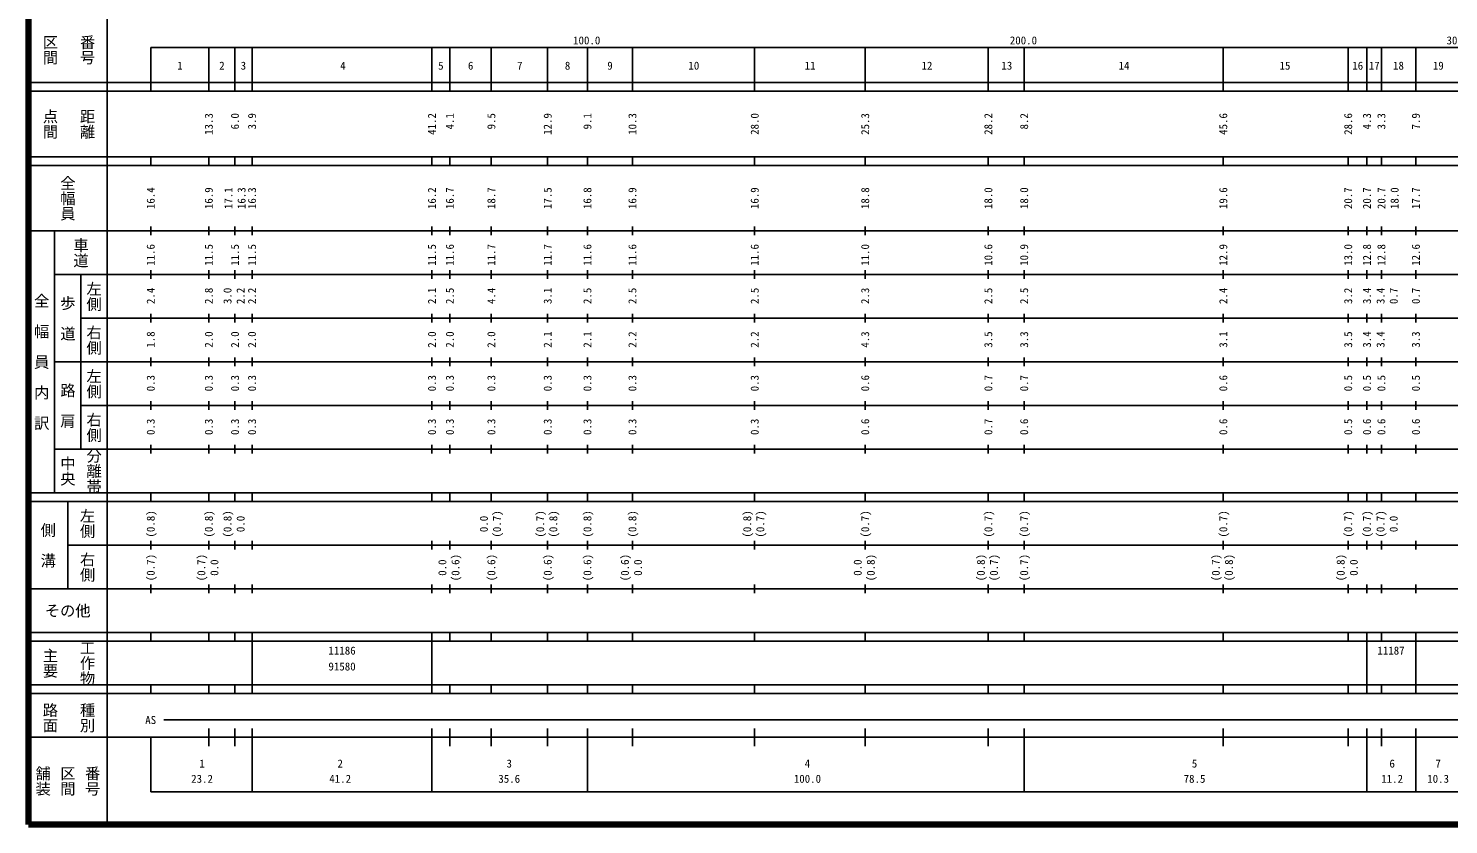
# Model space of a CAD drawing. Units: millimetres on the paper, enlarged 1000 times. Extents: x 40000 to 680000, y 20000 to 380000.
# Drawn here: x 40000 to 365201, y 20000 to 202409 of the extents above; entities that cross this region are included whole.
import ezdxf
from ezdxf.enums import TextEntityAlignment as Align

# ---------------------------------------------------------------- set-up
doc = ezdxf.new("R2010")
doc.units = ezdxf.units.MM
doc.header["$LTSCALE"] = 1000
doc.layers.add('M-TTL', color=2, linetype='Continuous', lineweight=140)
doc.layers.add('M-TTL-BAND', color=7, linetype='Continuous', lineweight=25)
doc.styles.add('@ＭＳ ゴシック', font='')
doc.styles.add('ＭＳ ゴシック', font='')
doc.styles.get('@ＭＳ ゴシック').set_extended_font_data('@MS Gothic')
doc.styles.get('ＭＳ ゴシック').set_extended_font_data('MS Gothic')

msp = doc.modelspace()

# ---------------------------------------------------------------- linework, layer by layer
at = {"layer": 'M-TTL'}
for p, q in [((40000, 380000), (40000, 20000)), ((40000, 20000), (680000, 20000))]:
    msp.add_line(p, q, dxfattribs=at)
at = {"layer": 'M-TTL-BAND'}
for p, q in [((58000, 370000), (58000, 20000)), ((68000, 198000), (579000, 198000)), ((68000, 198000), (68000, 188000)), ((81300, 188000), (81300, 198000)), ((87300, 188000), (87300, 198000)), ((91200, 188000), (91200, 198000)), ((132400, 188000), (132400, 198000)), ((136500, 188000), (136500, 198000)), ((146000, 188000), (146000, 198000)), ((158900, 188000), (158900, 198000)), ((168000, 188000), (168000, 198000)), ((178300, 188000), (178300, 198000)), ((206300, 188000), (206300, 198000)), ((231600, 188000), (231600, 198000)), ((259800, 188000), (259800, 198000)), ((268000, 188000), (268000, 198000)), ((313600, 188000), (313600, 198000)), ((342200, 188000), (342200, 198000)), ((346500, 188000), (346500, 198000)), ((349800, 188000), (349800, 198000)), ((357700, 188000), (357700, 198000)), ((40000, 190000), (579000, 190000)), ((40000, 188000), (579000, 188000)), ((40000, 173000), (579000, 173000)), ((68000, 171000), (68000, 173000)), ((81300, 171000), (81300, 173000)), ((87300, 171000), (87300, 173000)), ((91200, 171000), (91200, 173000)), ((132400, 171000), (132400, 173000)), ((136500, 171000), (136500, 173000)), ((146000, 171000), (146000, 173000)), ((158900, 171000), (158900, 173000)), ((168000, 171000), (168000, 173000)), ((178300, 171000), (178300, 173000)), ((206300, 171000), (206300, 173000)), ((231600, 171000), (231600, 173000)), ((259800, 171000), (259800, 173000)), ((268000, 171000), (268000, 173000)), ((313600, 171000), (313600, 173000)), ((342200, 171000), (342200, 173000)), ((346500, 171000), (346500, 173000)), ((349800, 171000), (349800, 173000)), ((357700, 171000), (357700, 173000)), ((40000, 171000), (579000, 171000)), ((68000, 155000), (68000, 157000)), ((81300, 155000), (81300, 157000)), ((87300, 155000), (87300, 157000)), ((91200, 155000), (91200, 157000)), ((132400, 155000), (132400, 157000)), ((136500, 155000), (136500, 157000)), ((146000, 155000), (146000, 157000)), ((158900, 155000), (158900, 157000)), ((168000, 155000), (168000, 157000)), ((178300, 155000), (178300, 157000)), ((206300, 155000), (206300, 157000)), ((231600, 155000), (231600, 157000)), ((259800, 155000), (259800, 157000)), ((268000, 155000), (268000, 157000)), ((313600, 155000), (313600, 157000)), ((342200, 155000), (342200, 157000)), ((346500, 155000), (346500, 157000)), ((349800, 155000), (349800, 157000)), ((357700, 155000), (357700, 157000)), ((40000, 156000), (579000, 156000)), ((46000, 96000), (46000, 156000)), ((68000, 145000), (68000, 147000)), ((81300, 145000), (81300, 147000)), ((87300, 145000), (87300, 147000)), ((91200, 145000), (91200, 147000)), ((132400, 145000), (132400, 147000)), ((136500, 145000), (136500, 147000)), ((146000, 145000), (146000, 147000)), ((158900, 145000), (158900, 147000)), ((168000, 145000), (168000, 147000)), ((178300, 145000), (178300, 147000)), ((206300, 145000), (206300, 147000)), ((231600, 145000), (231600, 147000)), ((259800, 145000), (259800, 147000)), ((268000, 145000), (268000, 147000)), ((313600, 145000), (313600, 147000)), ((342200, 145000), (342200, 147000)), ((346500, 145000), (346500, 147000)), ((349800, 145000), (349800, 147000)), ((357700, 145000), (357700, 147000)), ((46000, 146000), (579000, 146000)), ((52000, 146000), (52000, 106000)), ((68000, 135000), (68000, 137000)), ((81300, 135000), (81300, 137000)), ((87300, 135000), (87300, 137000)), ((91200, 135000), (91200, 137000)), ((132400, 135000), (132400, 137000)), ((136500, 135000), (136500, 137000)), ((146000, 135000), (146000, 137000)), ((158900, 135000), (158900, 137000)), ((168000, 135000), (168000, 137000)), ((178300, 135000), (178300, 137000)), ((206300, 135000), (206300, 137000)), ((231600, 135000), (231600, 137000)), ((259800, 135000), (259800, 137000)), ((268000, 135000), (268000, 137000)), ((313600, 135000), (313600, 137000)), ((342200, 135000), (342200, 137000)), ((346500, 135000), (346500, 137000)), ((349800, 135000), (349800, 137000)), ((357700, 135000), (357700, 137000)), ((52000, 136000), (579000, 136000)), ((68000, 125000), (68000, 127000)), ((81300, 125000), (81300, 127000)), ((87300, 125000), (87300, 127000)), ((91200, 125000), (91200, 127000)), ((132400, 125000), (132400, 127000)), ((136500, 125000), (136500, 127000)), ((146000, 125000), (146000, 127000)), ((158900, 125000), (158900, 127000)), ((168000, 125000), (168000, 127000)), ((178300, 125000), (178300, 127000)), ((206300, 125000), (206300, 127000)), ((231600, 125000), (231600, 127000)), ((259800, 125000), (259800, 127000)), ((268000, 125000), (268000, 127000)), ((313600, 125000), (313600, 127000)), ((342200, 125000), (342200, 127000)), ((346500, 125000), (346500, 127000)), ((349800, 125000), (349800, 127000)), ((357700, 125000), (357700, 127000)), ((46000, 126000), (579000, 126000)), ((52000, 116000), (579000, 116000)), ((68000, 115000), (68000, 117000)), ((81300, 115000), (81300, 117000)), ((87300, 115000), (87300, 117000)), ((91200, 115000), (91200, 117000)), ((132400, 115000), (132400, 117000)), ((136500, 115000), (136500, 117000)), ((146000, 115000), (146000, 117000)), ((158900, 115000), (158900, 117000)), ((168000, 115000), (168000, 117000)), ((178300, 115000), (178300, 117000)), ((206300, 115000), (206300, 117000)), ((231600, 115000), (231600, 117000)), ((259800, 115000), (259800, 117000)), ((268000, 115000), (268000, 117000)), ((313600, 115000), (313600, 117000)), ((342200, 115000), (342200, 117000)), ((346500, 115000), (346500, 117000)), ((349800, 115000), (349800, 117000)), ((357700, 115000), (357700, 117000)), ((46000, 106000), (579000, 106000)), ((68000, 105000), (68000, 107000)), ((81300, 105000), (81300, 107000)), ((87300, 105000), (87300, 107000)), ((91200, 105000), (91200, 107000)), ((132400, 105000), (132400, 107000)), ((136500, 105000), (136500, 107000)), ((146000, 105000), (146000, 107000)), ((158900, 105000), (158900, 107000)), ((168000, 105000), (168000, 107000)), ((178300, 105000), (178300, 107000)), ((206300, 105000), (206300, 107000)), ((231600, 105000), (231600, 107000)), ((259800, 105000), (259800, 107000)), ((268000, 105000), (268000, 107000)), ((313600, 105000), (313600, 107000)), ((342200, 105000), (342200, 107000)), ((346500, 105000), (346500, 107000)), ((349800, 105000), (349800, 107000)), ((357700, 105000), (357700, 107000)), ((40000, 96000), (579000, 96000)), ((68000, 94000), (68000, 96000)), ((81300, 94000), (81300, 96000)), ((87300, 94000), (87300, 96000)), ((91200, 94000), (91200, 96000)), ((132400, 94000), (132400, 96000)), ((136500, 94000), (136500, 96000)), ((146000, 94000), (146000, 96000)), ((158900, 94000), (158900, 96000)), ((168000, 94000), (168000, 96000)), ((178300, 94000), (178300, 96000)), ((206300, 94000), (206300, 96000)), ((231600, 94000), (231600, 96000)), ((259800, 94000), (259800, 96000)), ((268000, 94000), (268000, 96000)), ((313600, 94000), (313600, 96000)), ((342200, 94000), (342200, 96000)), ((346500, 94000), (346500, 96000)), ((349800, 94000), (349800, 96000)), ((357700, 94000), (357700, 96000)), ((40000, 94000), (579000, 94000)), ((49000, 94000), (49000, 74000)), ((68000, 83000), (68000, 85000)), ((81300, 83000), (81300, 85000)), ((87300, 83000), (87300, 85000)), ((91200, 83000), (91200, 85000)), ((132400, 83000), (132400, 85000)), ((136500, 83000), (136500, 85000)), ((146000, 83000), (146000, 85000)), ((158900, 83000), (158900, 85000)), ((168000, 83000), (168000, 85000)), ((178300, 83000), (178300, 85000)), ((206300, 83000), (206300, 85000)), ((231600, 83000), (231600, 85000)), ((259800, 83000), (259800, 85000)), ((268000, 83000), (268000, 85000)), ((313600, 83000), (313600, 85000)), ((342200, 83000), (342200, 85000)), ((346500, 83000), (346500, 85000)), ((349800, 83000), (349800, 85000)), ((357700, 83000), (357700, 85000)), ((49000, 84000), (579000, 84000)), ((68000, 73000), (68000, 75000)), ((81300, 73000), (81300, 75000)), ((87300, 73000), (87300, 75000)), ((91200, 73000), (91200, 75000)), ((132400, 73000), (132400, 75000)), ((136500, 73000), (136500, 75000)), ((146000, 73000), (146000, 75000)), ((158900, 73000), (158900, 75000)), ((168000, 73000), (168000, 75000)), ((178300, 73000), (178300, 75000)), ((206300, 73000), (206300, 75000)), ((231600, 73000), (231600, 75000)), ((259800, 73000), (259800, 75000)), ((268000, 73000), (268000, 75000)), ((313600, 73000), (313600, 75000)), ((342200, 73000), (342200, 75000)), ((346500, 73000), (346500, 75000)), ((349800, 73000), (349800, 75000)), ((357700, 73000), (357700, 75000)), ((40000, 74000), (579000, 74000)), ((40000, 64000), (579000, 64000)), ((40000, 62000), (579000, 62000)), ((68000, 62000), (68000, 64000)), ((81300, 62000), (81300, 64000)), ((87300, 62000), (87300, 64000)), ((91200, 62000), (91200, 64000)), ((91200, 52000), (91200, 62000)), ((132400, 62000), (132400, 64000)), ((132400, 52000), (132400, 62000)), ((136500, 62000), (136500, 64000)), ((146000, 62000), (146000, 64000)), ((158900, 62000), (158900, 64000)), ((168000, 62000), (168000, 64000)), ((178300, 62000), (178300, 64000)), ((206300, 62000), (206300, 64000)), ((231600, 62000), (231600, 64000)), ((259800, 62000), (259800, 64000)), ((268000, 62000), (268000, 64000)), ((313600, 62000), (313600, 64000)), ((342200, 62000), (342200, 64000)), ((346500, 62000), (346500, 64000)), ((346500, 52000), (346500, 62000)), ((349800, 62000), (349800, 64000)), ((357700, 62000), (357700, 64000)), ((357700, 52000), (357700, 62000)), ((40000, 52000), (579000, 52000)), ((40000, 50000), (579000, 50000)), ((68000, 50000), (68000, 52000)), ((81300, 50000), (81300, 52000)), ((87300, 50000), (87300, 52000)), ((91200, 50000), (91200, 52000)), ((132400, 50000), (132400, 52000)), ((136500, 50000), (136500, 52000)), ((146000, 50000), (146000, 52000)), ((158900, 50000), (158900, 52000)), ((168000, 50000), (168000, 52000)), ((178300, 50000), (178300, 52000)), ((206300, 50000), (206300, 52000)), ((231600, 50000), (231600, 52000)), ((259800, 50000), (259800, 52000)), ((268000, 50000), (268000, 52000)), ((313600, 50000), (313600, 52000)), ((342200, 50000), (342200, 52000)), ((346500, 50000), (346500, 52000)), ((349800, 50000), (349800, 52000)), ((357700, 50000), (357700, 52000)), ((71000, 44000), (565498, 44000)), ((40000, 40000), (579000, 40000)), ((68000, 40000), (68000, 27500)), ((81300, 38000), (81300, 42000)), ((87300, 38000), (87300, 42000)), ((91200, 27500), (91200, 42000)), ((132400, 27500), (132400, 42000)), ((136500, 38000), (136500, 42000)), ((146000, 38000), (146000, 42000)), ((158900, 38000), (158900, 42000)), ((168000, 27500), (168000, 42000)), ((178300, 38000), (178300, 42000)), ((206300, 38000), (206300, 42000)), ((231600, 38000), (231600, 42000)), ((259800, 38000), (259800, 42000)), ((268000, 27500), (268000, 42000)), ((313600, 38000), (313600, 42000)), ((342200, 38000), (342200, 42000)), ((346500, 27500), (346500, 42000)), ((349800, 38000), (349800, 42000)), ((357700, 27500), (357700, 42000)), ((68000, 27500), (579000, 27500))]:
    msp.add_line(p, q, dxfattribs=at)

# ---------------------------------------------------------------- texts
at = {"layer": 'M-TTL-BAND', "style": '@ＭＳ ゴシック'}
for s, p in [('区間', (45000, 197500)), ('番号', (53500, 197500)), ('点間', (45000, 180500)), ('距離', (53500, 180500)), ('全幅員', (49000, 163500)), ('車道', (52000, 151000)), ('左側', (55000, 141000)), ('全\u3000幅\u3000員\u3000内\u3000訳', (43000, 126000)), ('歩\u3000道', (49000, 136000)), ('右側', (55000, 131000)), ('左側', (55000, 121000)), ('路\u3000肩', (49000, 116000)), ('右側', (55000, 111000)), ('中央', (49000, 101000)), ('分離帯', (55000, 101000)), ('左側', (53500, 89000)), ('側\u3000溝', (44500, 84000)), ('右側', (53500, 79000)), ('主要', (45000, 57000)), ('工作物', (53500, 57000)), ('路面', (45000, 44500)), ('種別', (53500, 44500)), ('舗装', (43333, 30000)), ('区間', (49000, 30000)), ('番号', (54667, 30000))]:
    msp.add_text(s, height=2566, rotation=270, dxfattribs=at).set_placement(p, align=Align.MIDDLE_CENTER)
at = {"layer": 'M-TTL-BAND', "style": 'ＭＳ ゴシック'}
for s, p in [('100.0', (167844, 198195)), ('200.0', (267844, 198195)), ('300.0', (367844, 198195)), ('1', (74700, 192405)), ('2', (84314, 192405)), ('3', (89227, 192405)), ('4', (112024, 192405)), ('5', (134453, 192405)), ('6', (141266, 192405)), ('7', (152524, 192405)), ('8', (163466, 192405)), ('9', (173176, 192405)), ('10', (192376, 192405)), ('11', (219000, 192405)), ('12', (245755, 192405)), ('13', (264038, 192405)), ('14', (290885, 192405)), ('15', (327733, 192405)), ('16', (344390, 192405)), ('17', (348174, 192405)), ('18', (353730, 192405)), ('19', (362842, 192405)), ('11186', (111818, 58405)), ('11187', (352012, 58405)), ('91580', (111818, 54761)), ('AS', (68000, 42500)), ('1', (79762, 32523)), ('2', (111392, 32523)), ('3', (150100, 32523)), ('4', (218384, 32523)), ('5', (307022, 32523)), ('6', (352277, 32523)), ('7', (362805, 32523)), ('23.2', (79762, 29033)), ('41.2', (111392, 29033)), ('35.6', (150100, 29033)), ('100.0', (218384, 29033)), ('78.5', (307022, 29033)), ('11.2', (352277, 29033)), ('10.3', (362805, 29033))]:
    msp.add_text(s, height=1833, dxfattribs=at).set_placement(p, align=Align.BOTTOM_CENTER)
for s, p in [('13.3', (81300, 183000)), ('6.0', (87300, 183000)), ('3.9', (91200, 183000)), ('41.2', (132400, 183000)), ('4.1', (136500, 183000)), ('9.5', (146000, 183000)), ('12.9', (158900, 183000)), ('9.1', (168000, 183000)), ('10.3', (178300, 183000)), ('28.0', (206300, 183000)), ('25.3', (231600, 183000)), ('28.2', (259800, 183000)), ('8.2', (268000, 183000)), ('45.6', (313600, 183000)), ('28.6', (342200, 183000)), ('4.3', (346500, 183000)), ('3.3', (349800, 183000)), ('7.9', (357700, 183000)), ('16.4', (68000, 166000)), ('16.9', (81300, 166000)), ('17.1', (85800, 166000)), ('16.2', (132400, 166000)), ('16.7', (136500, 166000)), ('18.7', (146000, 166000)), ('16.8', (168000, 166000)), ('16.9', (178300, 166000)), ('16.9', (206300, 166000)), ('18.8', (231600, 166000)), ('18.0', (259800, 166000)), ('18.0', (268000, 166000)), ('19.6', (313600, 166000)), ('20.7', (342200, 166000)), ('20.7', (346500, 166000)), ('20.7', (349831, 166000)), ('18.0', (352831, 166000)), ('17.7', (357700, 166000)), ('16.3', (88800, 166000)), ('16.3', (91200, 166000)), ('17.5', (158900, 166000)), ('11.6', (68000, 153000)), ('11.5', (81300, 153000)), ('11.5', (87300, 153000)), ('11.5', (91200, 153000)), ('11.5', (132400, 153000)), ('11.6', (136500, 153000)), ('11.7', (146000, 153000)), ('11.7', (158900, 153000)), ('11.6', (168000, 153000)), ('11.6', (178300, 153000)), ('11.6', (206300, 153000)), ('11.0', (231600, 153000)), ('10.6', (259800, 153000)), ('10.9', (268000, 153000)), ('12.9', (313600, 153000)), ('13.0', (342200, 153000)), ('12.8', (346500, 153000)), ('12.8', (349800, 153000)), ('12.6', (357700, 153000)), ('2.4', (68000, 143000)), ('2.8', (81300, 143000)), ('2.2', (91200, 143000)), ('2.1', (132400, 143000)), ('2.5', (136500, 143000)), ('4.4', (146000, 143000)), ('3.1', (158900, 143000)), ('2.5', (168000, 143000)), ('2.5', (178300, 143000)), ('2.5', (206300, 143000)), ('2.3', (231600, 143000)), ('2.5', (259800, 143000)), ('2.5', (268000, 143000)), ('2.4', (313600, 143000)), ('3.2', (342200, 143000)), ('3.4', (346500, 143000)), ('0.7', (357700, 143000)), ('1.8', (68000, 133000)), ('2.0', (81300, 133000)), ('2.0', (87300, 133000)), ('2.0', (91200, 133000)), ('2.0', (132400, 133000)), ('2.0', (136500, 133000)), ('2.0', (146000, 133000)), ('2.1', (158900, 133000)), ('2.1', (168000, 133000)), ('2.2', (178300, 133000)), ('2.2', (206300, 133000)), ('4.3', (231600, 133000)), ('3.5', (259800, 133000)), ('3.3', (268000, 133000)), ('3.1', (313600, 133000)), ('3.5', (342200, 133000)), ('3.4', (346500, 133000)), ('3.3', (357700, 133000)), ('0.3', (68000, 123000)), ('0.3', (81300, 123000)), ('0.3', (87300, 123000)), ('0.3', (91200, 123000)), ('0.3', (132400, 123000)), ('0.3', (136500, 123000)), ('0.3', (146000, 123000)), ('0.3', (158900, 123000)), ('0.3', (168000, 123000)), ('0.3', (178300, 123000)), ('0.3', (206300, 123000)), ('0.6', (231600, 123000)), ('0.7', (259800, 123000)), ('0.7', (268000, 123000)), ('0.6', (313600, 123000)), ('0.5', (342200, 123000)), ('0.5', (346500, 123000)), ('0.5', (349800, 123000)), ('0.5', (357700, 123000)), ('0.3', (68000, 113000)), ('0.3', (81300, 113000)), ('0.3', (87300, 113000)), ('0.3', (91200, 113000)), ('0.3', (132400, 113000)), ('0.3', (136500, 113000)), ('0.3', (146000, 113000)), ('0.3', (158900, 113000)), ('0.3', (168000, 113000)), ('0.3', (178300, 113000)), ('0.3', (206300, 113000)), ('0.6', (231600, 113000)), ('0.7', (259800, 113000)), ('0.6', (268000, 113000)), ('0.6', (313600, 113000)), ('0.5', (342200, 113000)), ('0.6', (346500, 113000)), ('0.6', (349800, 113000)), ('0.6', (357700, 113000)), ('(0.8)', (68000, 92000)), ('(0.8)', (81300, 92000)), ('(0.8)', (168000, 92000)), ('(0.8)', (178300, 92000)), ('(0.7)', (231600, 92000)), ('(0.7)', (259800, 92000)), ('(0.7)', (268000, 92000)), ('(0.7)', (313600, 92000)), ('(0.7)', (342200, 92000)), ('(0.7)', (346500, 92000)), ('(0.7)', (68000, 82000)), ('(0.6)', (146000, 82000)), ('(0.6)', (158900, 82000)), ('(0.6)', (168000, 82000)), ('(0.7)', (268000, 82000))]:
    msp.add_text(s, height=1833, rotation=90, dxfattribs=at).set_placement(p, align=Align.MIDDLE_RIGHT)
for s, p in [('3.0', (87050, 141125)), ('2.2', (90050, 141125)), ('3.4', (351081, 141125)), ('0.7', (354081, 141125)), ('3.4', (351081, 131125)), ('(0.8)', (87050, 88875)), ('(0.7)', (148750, 88875)), ('(0.7)', (158650, 88875)), ('(0.8)', (161650, 88875)), ('(0.8)', (206050, 88875)), ('(0.7)', (209050, 88875)), ('(0.7)', (351081, 88875)), ('0.0', (90050, 88875)), ('0.0', (145750, 88875)), ('0.0', (354081, 88875)), ('(0.7)', (81050, 78875)), ('(0.6)', (139250, 78875)), ('(0.6)', (178050, 78875)), ('(0.8)', (234350, 78875)), ('(0.8)', (259550, 78875)), ('(0.7)', (262550, 78875)), ('(0.7)', (313350, 78875)), ('(0.8)', (316350, 78875)), ('(0.8)', (341950, 78875)), ('0.0', (84050, 78875)), ('0.0', (136250, 78875)), ('0.0', (181050, 78875)), ('0.0', (231350, 78875)), ('0.0', (344950, 78875))]:
    msp.add_text(s, height=1833, rotation=90, dxfattribs=at).set_placement(p, align=Align.BOTTOM_CENTER)
msp.add_text('その他', height=2566, dxfattribs=at).set_placement((49000, 69000), align=Align.MIDDLE_CENTER)

doc.saveas('drawing.dxf')
